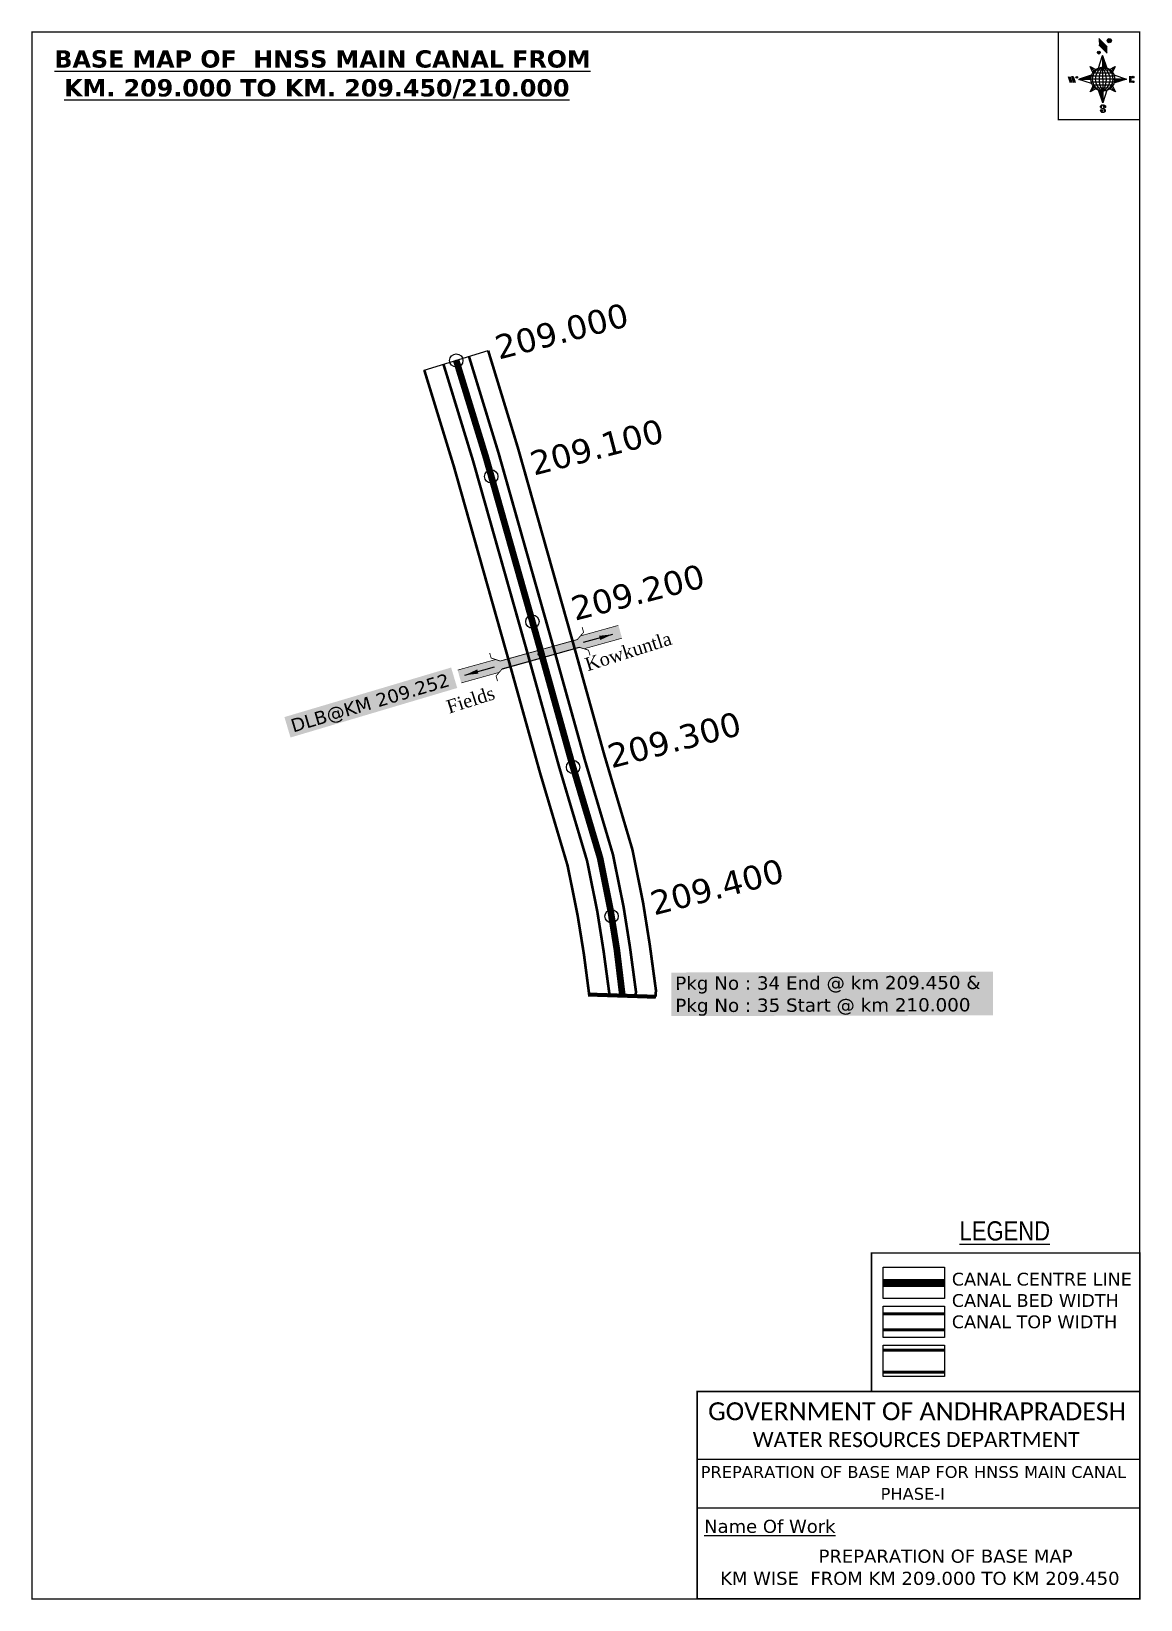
# Model space of a CAD drawing. Header units: inches. Extents: x 742022 to 742854, y 1634652 to 1635828.
import ezdxf
from ezdxf.enums import TextEntityAlignment as Align

# ---------------------------------------------------------------- set-up
doc = ezdxf.new("R2010")
doc.units = ezdxf.units.IN
doc.header["$MEASUREMENT"] = 0
doc.header["$PDMODE"] = 32
doc.header["$PDSIZE"] = 10
doc.linetypes.add('ACAD_ISO02W100', pattern=[15, 12, -3])
doc.linetypes.add('HIDDEN2', pattern=[0.1875, 0.125, -0.0625])
for name, color, linetype in [('AQUADUCT', 1, 'Continuous'), ('bord', 1, 'Continuous'), ('CANAL1', 1, 'Continuous'), ('CSMark', 72, 'Continuous'), ('DCBMS', 232, 'Continuous'), ('PAGE', 7, 'Continuous'), ('STRUCTURE', 5, 'Continuous'), ('TEXT', 7, 'Continuous')]:
    doc.layers.add(name, color=color, linetype=linetype)
doc.styles.add('ARIALN', font='ARIALN_1.TTF')
doc.styles.get("Standard").update_dxf_attribs({"font": 'verdana_0.ttf'})
doc.styles.add('style1', font='romantic_0.ttf')
doc.dimstyles.get("Standard").update_dxf_attribs({"dimtxt": 0.18, "dimasz": 0.18, "dimexe": 0.18, "dimexo": 0.0625, "dimgap": 0.09, "dimtad": 0, "dimtih": 1, "dimtoh": 1, "dimdec": 4, "dimzin": 0, "dimdsep": 46, "dimtxsty": 'Standard', "dimcen": 0.09, "dimadec": 0, "dimazin": 0, "dimtfac": 1, "dimtdec": 4, "dimtofl": 0, "dimtmove": 0, "dimatfit": 3, "dimfxl": 0, "dimtolj": 1, "dimtzin": 0, "dimarcsym": 0})
pattern_1 = [(267.297113149, (-8720374.938, 50637915.138), (10.5367255337, -0.497431438), [])]
pattern_2 = [(357.297113149, (-8720374.938, 50637915.138), (0.497431438, 10.5367255337), [])]

# ---------------------------------------------------------------- blocks, each defined once
blk = doc.blocks.new('*X16')
at = {"color": 0, "linetype": 'Continuous'}
for p, q in [((6321.6, 240.5), (6322.3, 241.2)), ((6321.6, 240.3), (6322.3, 241)), ((6321.6, 240.1), (6322.3, 240.8)), ((6321.6, 239.9), (6322.4, 240.7)), ((6321.6, 239.8), (6322.4, 240.6)), ((6321.6, 239.6), (6322.5, 240.5)), ((6321.6, 239.4), (6322.5, 240.3)), ((6321.6, 239.2), (6322.6, 240.2)), ((6321.7, 239.1), (6322.6, 240.1)), ((6321.8, 240.8), (6322.4, 241.4)), ((6321.8, 239), (6322.7, 240)), ((6321.8, 239), (6322.8, 239.9)), ((6321.9, 238.9), (6322.9, 239.8)), ((6322, 238.8), (6323, 239.7)), ((6322.1, 241.3), (6322.4, 241.6)), ((6322.1, 238.7), (6323.1, 239.6)), ((6322.2, 238.6), (6323.1, 239.6)), ((6322.3, 238.5), (6323.2, 239.5)), ((6322.4, 238.5), (6323.3, 239.4)), ((6322.5, 238.4), (6323.4, 239.3)), ((6322.7, 238.4), (6323.6, 239.3)), ((6322.8, 238.3), (6323.7, 239.2)), ((6322.9, 238.3), (6323.8, 239.1)), ((6323.1, 238.2), (6323.9, 239.1)), ((6323.2, 238.2), (6324, 239)), ((6323.3, 238.2), (6324.2, 239)), ((6323.5, 238.1), (6324.3, 238.9)), ((6323.7, 238.1), (6324.4, 238.9)), ((6323.8, 238.1), (6324.6, 238.8)), ((6324.1, 238.2), (6324.7, 238.8)), ((6324.3, 238.3), (6324.9, 238.8)), ((6324.6, 238.3), (6325.1, 238.8)), ((6324.8, 238.4), (6325.2, 238.8)), ((6325.1, 238.5), (6325.4, 238.8)), ((6325.4, 238.6), (6325.6, 238.8))]:
    blk.add_line(p, q, dxfattribs=at)
blk = doc.blocks.new('*X15')
at = {"color": 0, "linetype": 'Continuous'}
for p, q in [((6324.4, 240.3), (6324.5, 240.4)), ((6324.6, 240.3), (6324.8, 240.5)), ((6324.7, 240.2), (6325, 240.5)), ((6324.8, 240.2), (6325.2, 240.6)), ((6325, 240.1), (6325.5, 240.6)), ((6325.1, 240.1), (6325.6, 240.6)), ((6325.2, 240), (6325.8, 240.6)), ((6325.3, 240), (6326, 240.6)), ((6325.4, 239.9), (6326.1, 240.6)), ((6325.5, 239.8), (6326.2, 240.5)), ((6325.6, 239.8), (6326.3, 240.5)), ((6325.7, 239.7), (6326.5, 240.4)), ((6325.9, 239.6), (6326.6, 240.3)), ((6326, 239.5), (6326.7, 240.3)), ((6326, 239.4), (6326.8, 240.2)), ((6326.1, 239.3), (6327, 240.2)), ((6326.2, 239.3), (6327.1, 240.1)), ((6326.3, 239.2), (6327.1, 240)), ((6326.4, 239.1), (6327.2, 239.9)), ((6326.5, 239), (6327.3, 239.8)), ((6326.5, 238.9), (6327.4, 239.7)), ((6326.6, 238.8), (6327.5, 239.6)), ((6326.7, 238.7), (6327.5, 239.5)), ((6326.8, 238.6), (6327.6, 239.4)), ((6326.8, 238.5), (6327.7, 239.3)), ((6326.8, 236.5), (6327.4, 237)), ((6326.9, 238.3), (6327.8, 239.2)), ((6326.9, 238.2), (6327.9, 239.1)), ((6326.9, 236.8), (6327.6, 237.4)), ((6327, 238.1), (6327.8, 239)), ((6327, 237.9), (6327.8, 238.8)), ((6327, 237.8), (6327.8, 238.6)), ((6327, 237.6), (6327.8, 238.4)), ((6327, 237.4), (6327.8, 238.2)), ((6327, 237.3), (6327.8, 238)), ((6327, 237.1), (6327.8, 237.9))]:
    blk.add_line(p, q, dxfattribs=at)
blk = doc.blocks.new('H')
at = {"layer": 'bord', "extrusion": (0.000427885, 0.004792, 0.999988)}
h = blk.add_hatch(dxfattribs=at)
h.set_pattern_fill('LINE', color=8, scale=84.387686, angle=-2.7029, style=0)
h.set_pattern_definition(pattern_2)
h.paths.add_polyline_path([(-492, 786, -0.090992), (-448, 775), (-486, 912)])
h = blk.add_hatch(dxfattribs=at)
h.set_pattern_fill('LINE', color=8, scale=84.387686, angle=-92.7029, style=0)
h.set_pattern_definition(pattern_1)
h.paths.add_polyline_path([(-625, 665, -0.090992), (-615, 710), (-751, 671)])
h = blk.add_hatch(dxfattribs=at)
h.set_pattern_fill('LINE', color=8, scale=84.387686, angle=-2.7029, style=0)
h.set_pattern_definition(pattern_2)
h.paths.add_polyline_path([(-504, 533, -0.090992), (-549, 543), (-510, 406)])
h = blk.add_hatch(dxfattribs=at)
h.set_pattern_fill('LINE', color=8, scale=84.387686, angle=-92.7029, style=0)
h.set_pattern_definition(pattern_1)
h.paths.add_polyline_path([(-246, 647), (-372, 653, -0.090992), (-382, 609)])
for p, q in [((-519, 1020, -1217), (-435, 927, -1216)), ((-516, 1087, -1217), (-432, 994, -1217)), ((-538, 774, -1216), (-487, 906, -1216)), ((-487, 906, -1216), (-493, 780, -1216)), ((-487, 906, -1216), (-448, 769, -1216)), ((-865, 701, -1215), (-847, 638, -1215)), ((-847, 700, -1215), (-829, 637, -1215)), ((-829, 699, -1215), (-811, 636, -1215)), ((-829, 699, -1215), (-811, 698, -1215)), ((-811, 698, -1215), (-794, 635, -1215)), ((-752, 665, -1215), (-615, 704, -1215)), ((-627, 794, -1216), (-567, 760, -1216)), ((-627, 794, -1216), (-584, 747, -1215)), ((-599, 731, -1215), (-627, 794, -1216)), ((-421, 753, -1216), (-359, 781, -1216)), ((-359, 781, -1216), (-405, 739, -1216)), ((-359, 781, -1216), (-392, 721, -1215)), ((-379, 693, -1215), (-246, 641, -1215)), ((-213, 669, -1215), (-217, 601, -1215)), ((-752, 665, -1215), (-625, 659, -1215)), ((-619, 614, -1215), (-752, 665, -1215)), ((-639, 526, -1214), (-606, 585, -1215)), ((-639, 526, -1214), (-593, 568, -1215)), ((-577, 553, -1215), (-639, 526, -1214)), ((-511, 400, -1214), (-549, 537, -1214)), ((-460, 533, -1215), (-511, 400, -1214)), ((-505, 527, -1214), (-511, 400, -1214)), ((-371, 513, -1214), (-431, 546, -1215)), ((-371, 513, -1214), (-414, 560, -1215)), ((-399, 576, -1215), (-371, 513, -1214)), ((-246, 641, -1215), (-383, 603, -1215)), ((-373, 647, -1215), (-246, 641, -1215)), ((-197, 600, -1215), (-194, 668, -1215))]:
    blk.add_line(p, q, dxfattribs=at)
at = {"layer": 'bord', "color": 8, "linetype": 'ByBlock', "extrusion": (0.000427885, 0.004792, 0.999988)}
for p, q in [((-375, 679, -1215), (-620, 691, -1215)), ((-386, 711, -1215), (-605, 722, -1215)), ((-411, 744, -1216), (-578, 752, -1216)), ((-493, 780, -1216), (-505, 527, -1214)), ((-373, 647, -1215), (-625, 659, -1215)), ((-378, 616, -1215), (-623, 628, -1215)), ((-392, 585, -1215), (-611, 595, -1215)), ((-420, 555, -1215), (-587, 562, -1215))]:
    blk.add_line(p, q, dxfattribs=at)
at = {"layer": 'bord', "extrusion": (0.000427885, 0.004792, 0.999988), "elevation": -1212}
for points, const_width in [([(-522, 960), (-516, 1093)], 1.61), ([(-434, 933), (-428, 1066)], 1.61), ([(-870, 707), (-846, 706)], 0.642), ([(-829, 643), (-821, 678)], 0.642), ([(-793, 641), (-782, 694)], 0.642), ([(-223, 676), (-174, 673)], 0.706), ([(-829, 643), (-855, 644)], 0.642), ([(-811, 642), (-784, 641)], 0.642), ([(-177, 605), (-226, 607)], 0.706), ([(-195, 645), (-185, 644)], 0.706)]:
    blk.add_lwpolyline(points, dxfattribs=dict(at, const_width=const_width))
for points, const_width in [([(-414, 1073, 1), (-398, 1058, 1)], 22.3), ([(-530, 950, 1), (-520, 939, 1)], 14.8), ([(-776, 697, 1), (-769, 690, 1)], 8.9), ([(-180, 618, 1), (-173, 611, 1)], 9.79), ([(-178, 667, 1), (-171, 660, 1)], 9.79), ([(-490, 362, 1), (-498, 369, 1)], 11.1), ([(-525, 322, 1), (-533, 329, 1)], 11.1)]:
    blk.add_lwpolyline(points, format="xyb", close=True, dxfattribs=dict(at, const_width=const_width))
for points in [[(-537, 317), (-531, 310), (-520, 307), (-505, 307), (-494, 310), (-486, 318), (-487, 326), (-491, 333), (-494, 336), (-503, 341), (-522, 347), (-530, 352), (-534, 355), (-537, 363), (-537, 373), (-530, 381), (-520, 384), (-504, 384), (-493, 380), (-487, 373)], [(-522, 348), (-526, 354), (-528, 361), (-528, 371), (-526, 375), (-521, 381), (-515, 384)], [(-505, 307), (-499, 312), (-497, 319), (-497, 327), (-501, 335), (-509, 343)]]:
    blk.add_lwpolyline(points, dxfattribs=at)
at = {"layer": 'bord', "extrusion": (0.000427885, 0.004792, 0.999988)}
for centre, radius in [((-406, 1065, -1212), 22.3), ((-525, 944, -1212), 14.8), ((-773, 694, -1212), 8.9), ((-498, 659, -1212), 127), ((-177, 615, -1212), 9.79), ((-174, 663, -1212), 9.79), ((-494, 365, -1212), 11.1), ((-529, 325, -1212), 11.1)]:
    blk.add_circle(centre, radius, dxfattribs=at)
at = {"layer": 'bord', "color": 8, "linetype": 'ByBlock', "extrusion": (0.000427885, 0.004792, 0.999988)}
for centre, radius, start, end in [((-482, 658, -1212), 128, 94.9254, 259.6691), ((-437, 656, -1212), 141, 113.2864, 241.308), ((-316, 651, -1212), 222, 142.5892, 212.0053), ((-560, 662, -1212), 141, 293.2864, 61.308), ((-681, 668, -1212), 222, 322.5892, 32.0053), ((-515, 660, -1212), 128, 274.9254, 79.6691)]:
    blk.add_arc(centre, radius, start, end, dxfattribs=at)
at = {"layer": 'bord', "extrusion": (0.000427885, 0.004792, 0.999988)}
for points in [[(-516, 1093, -1212), (-431, 1000, -1212), (-519, 1026, -1212), (-434, 933, -1212)], [(-864, 707, -1212), (-846, 706, -1212), (-846, 644, -1212), (-829, 643, -1212)], [(-829, 705, -1212), (-811, 704, -1212), (-811, 642, -1212), (-793, 641, -1212)], [(-193, 674, -1212), (-197, 606, -1212), (-213, 675, -1212), (-216, 607, -1212)]]:
    blk.add_solid(points, dxfattribs=at)
at = {"layer": 'bord', "extrusion": (0.000427885, 0.004792, 0.999988), "xscale": 7.977342409717546, "yscale": 7.977342408231451, "zscale": 7.977342408476333, "rotation": 138.0840426661453}
for name, p in [('*X15', (38301, -31929, -1212)), ('*X16', (38314, -31951, -1212))]:
    blk.add_blockref(name, p, dxfattribs=at)
blk = doc.blocks.new('SLB')
at = {"layer": 'STRUCTURE'}
h = blk.add_hatch(dxfattribs=at)
h.set_pattern_fill('DOTS', color=6, scale=20, angle=320.3722, style=0)
h.set_pattern_definition([(320.372247934, (-159.4327, -72.9564), (1.2786241598, 0.5641323054), [0, -1.25])])
h.paths.add_polyline_path([(769699.5, 1706871.1), (769699.5, 1706861.1), (769729.1, 1706861.1), (769732.1, 1706863.1), (769792.1, 1706863.1), (769795.1, 1706861.1), (769824.7, 1706861.1), (769824.7, 1706871.1), (769795.1, 1706871.1), (769792.1, 1706869.1), (769732.1, 1706869.1), (769729.1, 1706871.1)])
at = {"layer": 'STRUCTURE', "color": 6, "linetype": 'ACAD_ISO02W100', "ltscale": 0.5, "const_width": 0.5}
for points in [[(769699.5, 1706871.1), (769729.1, 1706871.1)], [(769795.1, 1706871.1), (769824.7, 1706871.1)], [(769699.5, 1706861.1), (769729.1, 1706861.1)], [(769795.1, 1706861.1), (769824.7, 1706861.1)]]:
    blk.add_lwpolyline(points, dxfattribs=at)
at = {"layer": 'STRUCTURE', "color": 6, "const_width": 0.628}
for points in [[(769726.1, 1706877.1), (769726.1, 1706873.1), (769732.1, 1706869.1), (769792.1, 1706869.1), (769798.1, 1706873.1), (769798.1, 1706877.1)], [(769726.1, 1706855.1), (769726.1, 1706859.1), (769732.1, 1706863.1), (769792.1, 1706863.1), (769798.1, 1706859.1), (769798.1, 1706855.1)]]:
    blk.add_lwpolyline(points, dxfattribs=at)
at = {"layer": 'STRUCTURE', "color": 6}
blk.add_lwpolyline([(769732.1, 1706863.1), (769792.1, 1706863.1)], dxfattribs=at)
blk.add_lwpolyline([(769732.1, 1706863.1), (769792.1, 1706863.1)], dxfattribs=at)
at = {"layer": 'STRUCTURE', "color": 0}
blk.add_circle((769762.1, 1706866.1), 1.24, dxfattribs=at)
for points in [[(769703.8, 1706866), (769726.7, 1706866)], [(769818.6, 1706865.8), (769795.7, 1706865.8)]]:
    blk.add_leader(points, dimstyle='Standard', override={"dimasz": 10, "dimgap": 0.09, "dimtad": 0}, dxfattribs=at)

msp = doc.modelspace()

# ---------------------------------------------------------------- linework, layer by layer
at = {"color": 3}
for p in [(742340.3, 1635581.3), (742366.5, 1635494.3), (742397.4, 1635385.4), (742427.9, 1635276.3), (742456.8, 1635164.4)]:
    msp.add_point(p, dxfattribs=at)
at = {"layer": 'CANAL1', "color": 1, "linetype": 'HIDDEN2', "ltscale": 100, "const_width": 5}
msp.add_lwpolyline([(742340.2, 1635581.4), (742362.5, 1635508.7), (742403, 1635365.5), (742427.1, 1635278.9), (742448.1, 1635208.3), (742455.9, 1635169.5), (742460.7, 1635139.6), (742464.9, 1635104.8)], dxfattribs=at)
at = {"layer": 'CANAL1', "color": 5, "const_width": 2}
for points in [[(742474.9, 1635104.5), (742475, 1635108.3), (742470.6, 1635141), (742465.8, 1635171.3), (742457.8, 1635210.7), (742436.7, 1635281.7), (742412.6, 1635368.2), (742372.1, 1635511.5), (742349.8, 1635584.3)], [(742330.7, 1635578.4), (742352.9, 1635505.9), (742393.4, 1635362.8), (742417.5, 1635276.2), (742438.4, 1635205.9), (742446.1, 1635167.8), (742450.8, 1635138.1), (742455, 1635107.1), (742454.9, 1635105.2)]]:
    msp.add_lwpolyline(points, dxfattribs=at)
at = {"layer": 'CANAL1', "color": 200, "const_width": 2}
for points in [[(742364.2, 1635588.7), (742386.5, 1635515.8), (742427.1, 1635372.3), (742451.2, 1635285.8), (742472.4, 1635214.4), (742480.5, 1635174), (742485.4, 1635143.2), (742490, 1635109.2), (742489.9, 1635104)], [(742439.9, 1635105.7), (742439.9, 1635106.2), (742436, 1635136), (742431.3, 1635165.1), (742423.8, 1635202.3), (742403.1, 1635272), (742378.9, 1635358.8), (742338.5, 1635501.7), (742316.3, 1635574)]]:
    msp.add_lwpolyline(points, dxfattribs=at)
at = {"layer": 'CANAL1', "color": 1, "linetype": 'HIDDEN2', "ltscale": 100, "const_width": 6, "elevation": -0.4}
msp.add_lwpolyline([(742706.6, 1634889.4), (742660.6, 1634889.4)], dxfattribs=at)
at = {"layer": 'CANAL1', "color": 5, "const_width": 2.4, "elevation": -0.4}
for points in [[(742706.6, 1634866.2), (742660.6, 1634866.2)], [(742706.6, 1634854.2), (742660.6, 1634854.2)]]:
    msp.add_lwpolyline(points, dxfattribs=at)
at = {"layer": 'CANAL1', "color": 200, "const_width": 2.4, "elevation": -0.4}
for points in [[(742706.6, 1634838.9), (742660.6, 1634838.9)], [(742706.6, 1634822.4), (742660.6, 1634822.4)]]:
    msp.add_lwpolyline(points, dxfattribs=at)
at = {"layer": 'CSMark', "color": 3, "const_width": 3}
msp.add_lwpolyline([(742439.1, 1635105.7), (742490, 1635104)], dxfattribs=at)
at = {"layer": 'DCBMS'}
msp.add_lwpolyline([(742316.3, 1635574), (742364.2, 1635588.7)], dxfattribs=at)
at = {"layer": 'PAGE', "const_width": 1}
msp.add_lwpolyline([(742022, 1635827.7), (742022, 1634652.4), (742853, 1634652.4), (742853, 1635827.7), (742022, 1635827.7)], dxfattribs=at)
at = {"layer": 'PAGE'}
for points, const_width in [([(742853, 1635827.7), (742791.9, 1635827.7), (742791.9, 1635761.9), (742853, 1635761.9)], 1), ([(742853, 1634808), (742651.7, 1634808), (742651.7, 1634911.8), (742853, 1634911.8)], 1.2), ([(742520.9, 1634808), (742853, 1634808), (742853, 1634652.4), (742520.9, 1634652.4)], 1.2)]:
    msp.add_lwpolyline(points, close=True, dxfattribs=dict(at, const_width=const_width))
at = {"layer": 'PAGE', "elevation": -0.4}
for points in [[(742660.6, 1634901.2), (742706.6, 1634901.2), (742706.6, 1634877.7), (742660.6, 1634877.7)], [(742660.6, 1634871.9), (742706.6, 1634871.9), (742706.6, 1634848.4), (742660.6, 1634848.4)], [(742660.6, 1634842.6), (742706.6, 1634842.6), (742706.6, 1634819.1), (742660.6, 1634819.1)]]:
    msp.add_lwpolyline(points, close=True, dxfattribs=at)
at = {"layer": 'PAGE'}
for points in [[(742520.9, 1634757.1), (742853, 1634757.1)], [(742520.9, 1634720.7), (742853, 1634720.7)]]:
    msp.add_lwpolyline(points, dxfattribs=at)

# ---------------------------------------------------------------- block references
at = {"layer": 'AQUADUCT', "color": 1, "xscale": 0.0703495379661093, "yscale": 0.07034953800030053, "zscale": 0.07034953795990817, "rotation": 3.078330607406165}
msp.add_blockref('H', (742862.7, 1635748.3, 85.4), dxfattribs=at)
at = {"layer": 'STRUCTURE', "color": 0, "rotation": 15.54863635297489}
msp.add_blockref('SLB', (458347.8, -215378.9), dxfattribs=at)

# ---------------------------------------------------------------- texts
at = {"layer": 'CSMark', "color": 1}
for s, p in [('209.000', (742369.9, 1635590.6)), ('209.100', (742396.2, 1635503.6)), ('209.200', (742427, 1635394.7)), ('209.300', (742454.4, 1635284)), ('209.400', (742486.4, 1635173.7))]:
    msp.add_text(s, height=18, rotation=14.5203, dxfattribs=at).set_placement(p, align=Align.MIDDLE_LEFT)
at = {"layer": 'PAGE', "extrusion": (0.000201441, 0.004807, 0.999988), "style": 'ARIALN'}
msp.add_text('%%ULEGEND', height=14.4, rotation=359.9999, dxfattribs=at).set_placement((742751.7, 1634908.8, 8008.4), align=Align.MIDDLE)
at = {"layer": 'PAGE', "extrusion": (0.000201441, 0.004807, 0.999988)}
for s, height, p in [('PREPARATION OF BASE MAP FOR HNSS MAIN CANAL', 8.878, (742523.6, 1634723.5, 8007.5)), ('%%UName Of Work', 9.822, (742526.2, 1634682.3, 8006.2))]:
    msp.add_text(s, height=height, rotation=359.9999, dxfattribs=at).set_placement(p)
for s, height, p in [('PHASE-I', 8.88, (742682.7, 1634711.6, 8007.4)), ('PREPARATION OF BASE MAP', 9.822, (742707.3, 1634664.8, 8006.2)), ('KM WISE  FROM KM 209.000 TO KM 209.450', 9.822, (742688, 1634648.2, 8006.2))]:
    msp.add_text(s, height=height, rotation=359.9999, dxfattribs=at).set_placement(p, align=Align.MIDDLE_CENTER)
at = {"layer": 'PAGE', "extrusion": (0.000201441, 0.004807, 0.999988), "attachment_point": 1, "text_direction": (1, -1e-06, -0.000201)}
for s, insert, char_height, width in [('CANAL CENTRE LINE CANAL BED WIDTH {\\H2.3741x; }CANAL TOP WIDTH{\\H1.9188x; }', (742712, 1634897, -0.4), 9.6, 168.926), ('\\pi3.5885;{\\fCalibri|b0|i0|c0|p34;\\H1.3333x;GOVERNMENT OF ANDHRAPRADESH\\P\\pi37.073;\\H0.83998x;WATER RESOURCES DEPARTMENT}', (742525.6, 1634799.8, -1.3), 10.059, 321.276)]:
    msp.add_mtext(s, dxfattribs=dict(at, insert=insert, char_height=char_height, width=width))
at = {"layer": 'STRUCTURE', "color": 0, "style": 'style1'}
for s, p in [('Kowkuntla', (742437.3, 1635352.9)), ('Fields', (742333.4, 1635321.1))]:
    msp.add_text(s, height=10, rotation=17.7006, dxfattribs=at).set_placement(p, align=Align.MIDDLE_LEFT)
at = {"layer": 'STRUCTURE', "color": 5, "char_height": 10, "attachment_point": 1, "bg_fill": 1, "box_fill_scale": 1.3, "bg_fill_color": 7, "bg_fill_true_color": 16777215, "bg_fill_transparency": 4390977}
for s, insert, width, rotation in [('DLB@KM 209.252', (742215.1, 1635311.8), 124.454, 16.5453), ('Pkg No : 34 End @ km 209.450 & Pkg No : 35 Start @ km 210.000', (742504.5, 1635119.2), 235.312, 0.1432)]:
    msp.add_mtext(s, dxfattribs=dict(at, insert=insert, width=width, rotation=rotation))
at = {"layer": 'TEXT', "color": 1, "insert": (742037.9, 1635814), "char_height": 13, "width": 400.677, "attachment_point": 1}
msp.add_mtext('\\pi0.89442;{\\fVerdana|b1|i0|c0|p34;\\LBASE MAP OF  HNSS MAIN CANAL FROM \\P\\pi8.2849;KM. 209.000 TO KM. 209.450/210.000}', dxfattribs=at)

doc.saveas('drawing.dxf')
